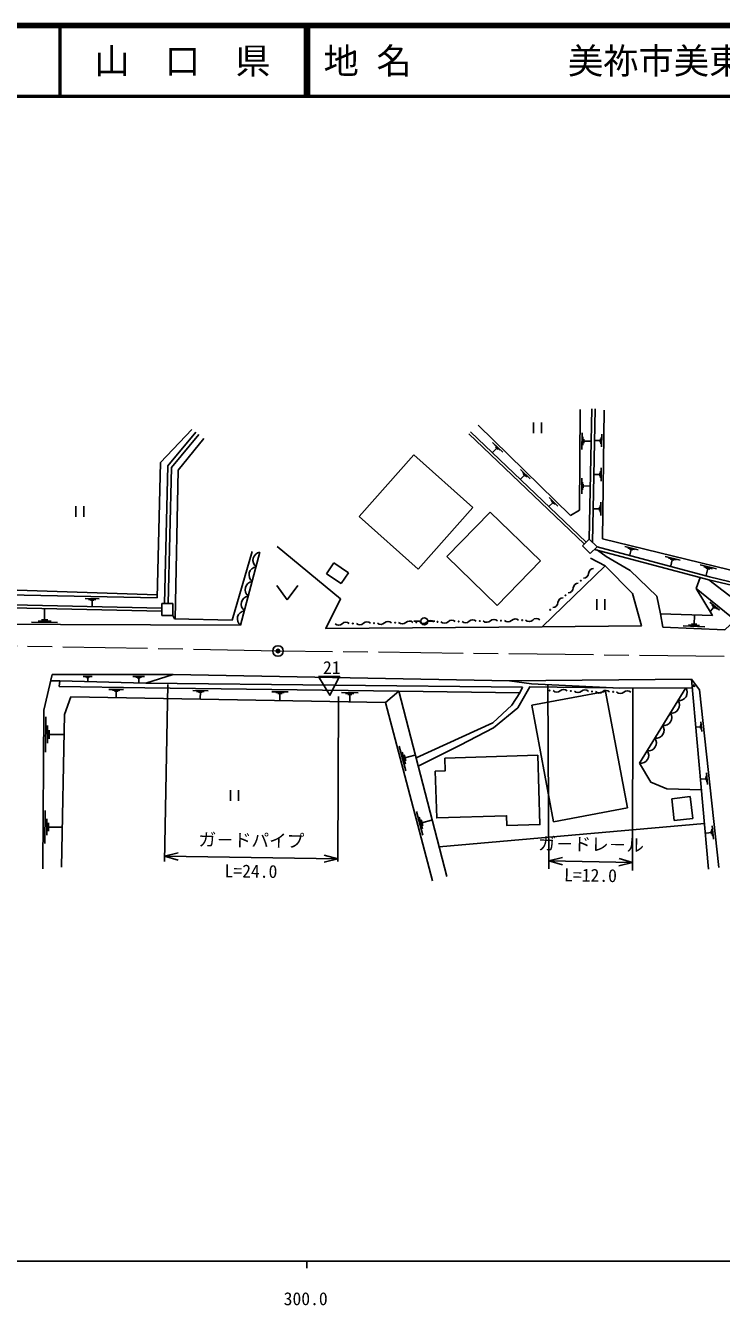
# Model space of a CAD drawing. Units: millimetres, scale not verified. Extents: x 40000 to 680000, y 20000 to 380000.
# Drawn here: x 328142 to 426772, y 198715 to 380000 of the extents above; entities that cross this region are included whole.
import ezdxf
from ezdxf.enums import TextEntityAlignment as Align

# ---------------------------------------------------------------- set-up
doc = ezdxf.new("R2010")
doc.units = ezdxf.units.MM
doc.header["$LTSCALE"] = 1000
doc.header["$PDMODE"] = 32
doc.header["$PDSIZE"] = 500
doc.linetypes.add('CHAIN', pattern=[18.5, 12, -1.5, 3.5, -1.5])
for name, color, linetype, lineweight in [('M-BGD', 7, 'Continuous', 25), ('M-BMK', 2, 'CHAIN', 13), ('M-BMK-SRVR', 3, 'Continuous', 25), ('M-TTL', 2, 'Continuous', 140), ('M-TTL-BAND', 7, 'Continuous', 25), ('M-TTL-LINE', 7, 'Continuous', 50)]:
    doc.layers.add(name, color=color, linetype=linetype, lineweight=lineweight)
doc.layers.add('M-TTL-TXT', color=7, linetype='Continuous')
doc.styles.add('@ＭＳ ゴシック', font='')
doc.styles.add('ＭＳ ゴシック', font='')
doc.styles.get('@ＭＳ ゴシック').set_extended_font_data('@MS Gothic')
doc.styles.get('ＭＳ ゴシック').set_extended_font_data('MS Gothic')

msp = doc.modelspace()

# ---------------------------------------------------------------- linework, layer by layer
at = {"layer": 'M-BGD'}
for p, q in [((406745, 325635), (406653, 311345)), ((408043, 307268), (408381, 325727)), ((408521, 306779), (408868, 325718)), ((409914, 307288), (410145, 325532)), ((405401, 310598), (392289, 323393)), ((400148, 322261), (400148, 323761)), ((401273, 322261), (401273, 323761)), ((407334, 306574), (390960, 322184)), ((407580, 306815), (391197, 322433)), ((394346, 320967), (395776, 319571)), ((407009, 319963), (407024, 322324)), ((407131, 320553), (407138, 321733)), ((407251, 320847), (407254, 321437)), ((407253, 321142), (408197, 321136)), ((409609, 321223), (408886, 321232)), ((409612, 321449), (409606, 320997)), ((409705, 321674), (409694, 320770)), ((409802, 322125), (409779, 320317)), ((383176, 319181), (375426, 310466)), ((391551, 311734), (383176, 319181)), ((394921, 320126), (394363, 319554)), ((394633, 320547), (395349, 319848)), ((394742, 320301), (395100, 319951)), ((409741, 317344), (409718, 315481)), ((398306, 317102), (399645, 315795)), ((398845, 316315), (398322, 315779)), ((398576, 316708), (399245, 316055)), ((398678, 316478), (399012, 316151)), ((406968, 313684), (406982, 315894)), ((409543, 316415), (408798, 316425)), ((409546, 316648), (409540, 316182)), ((409642, 316880), (409630, 315948)), ((407082, 314235), (407089, 315341)), ((407195, 314511), (407198, 315064)), ((407196, 314787), (408080, 314782)), ((335274, 310437), (335274, 311937)), ((336399, 310437), (336399, 311937)), ((402355, 313151), (403600, 311936)), ((402856, 312419), (402370, 311921)), ((402605, 312785), (403228, 312177)), ((402700, 312571), (403012, 312267)), ((409578, 312031), (409566, 311072)), ((409680, 312509), (409656, 310591)), ((375426, 310466), (383801, 303019)), ((383801, 303019), (391551, 311734)), ((393996, 311084), (387874, 304779)), ((401107, 304181), (393996, 311084)), ((406653, 311345), (405401, 310598)), ((409476, 311552), (408709, 311562)), ((409479, 311792), (409473, 311313)), ((408043, 307268), (407084, 306329)), ((409140, 306147), (408043, 307268)), ((429875, 302415), (409914, 307288)), ((357418, 295796), (360243, 305507)), ((361363, 305404), (358598, 295055)), ((387874, 304779), (394985, 297875)), ((407084, 306329), (408182, 305208)), ((408182, 305208), (409140, 306147)), ((413060, 306211), (414972, 305745)), ((413515, 305999), (414470, 305766)), ((413730, 305845), (414208, 305729)), ((413969, 305787), (413783, 305022)), ((418786, 304814), (420921, 304292)), ((419294, 304577), (420361, 304316)), ((371813, 303884), (370788, 302347)), ((373900, 302493), (371813, 303884)), ((394985, 297875), (401107, 304181)), ((410291, 303459), (401347, 294855)), ((419534, 304405), (420068, 304274)), ((419801, 304339), (419593, 303486)), ((423738, 303604), (426067, 303036)), ((424292, 303346), (425456, 303062)), ((424555, 303158), (425137, 303016)), ((424846, 303087), (424618, 302156)), ((370788, 302347), (372875, 300956)), ((372875, 300956), (373900, 302493)), ((423214, 300250), (423749, 301843)), ((324062, 300101), (346813, 299365)), ((363739, 300681), (365239, 298681)), ((365239, 298681), (366739, 300681)), ((347464, 297048), (292434, 298246)), ((330839, 295836), (330845, 297310)), ((336584, 298837), (338589, 298796)), ((337083, 298726), (338085, 298706)), ((337332, 298621), (337833, 298611)), ((337582, 298616), (337566, 297814)), ((347464, 296452), (347464, 298139)), ((347464, 298139), (348994, 298139)), ((348994, 298139), (348994, 296452)), ((409128, 297264), (409128, 298764)), ((410253, 297264), (410253, 298764)), ((425111, 298326), (426515, 297188)), ((425699, 297617), (425244, 297055)), ((425405, 297971), (426107, 297402)), ((425523, 297759), (425874, 297474)), ((331759, 295648), (329917, 295656)), ((331300, 295835), (330379, 295838)), ((348994, 296452), (347464, 296452)), ((383155, 295614), (384155, 295614)), ((386155, 295614), (385155, 295614)), ((422892, 295220), (422946, 296438)), ((332679, 295461), (328996, 295476)), ((424401, 294849), (421357, 294982)), ((423647, 295035), (422125, 295101)), ((423273, 295204), (422512, 295237)), ((349046, 288094), (331898, 288101)), ((332920, 286362), (333002, 287188)), ((336325, 287799), (337560, 287799)), ((336634, 287737), (337251, 287737)), ((336788, 287675), (337097, 287675)), ((336943, 287675), (336942, 287181)), ((343367, 287796), (344989, 287796)), ((343773, 287715), (344583, 287715)), ((343975, 287634), (344381, 287634)), ((344178, 287634), (344178, 286985)), ((398569, 286307), (345209, 286857)), ((348295, 286660), (347813, 261608)), ((396716, 287207), (349046, 288094)), ((402153, 286579), (402324, 260552)), ((422527, 287442), (424962, 260507)), ((422868, 286496), (422709, 286375)), ((422747, 286655), (422988, 286337)), ((334565, 284919), (379167, 284118)), ((339940, 285966), (342035, 285937)), ((340462, 285854), (341510, 285839)), ((340723, 285745), (341247, 285738)), ((340985, 285742), (340973, 284904)), ((351825, 285803), (354022, 285773)), ((352373, 285685), (353471, 285670)), ((352646, 285572), (353195, 285564)), ((352920, 285568), (352908, 284689)), ((363059, 285649), (365352, 285618)), ((363631, 285527), (364777, 285511)), ((363916, 285408), (364489, 285400)), ((364203, 285404), (364190, 284487)), ((372509, 284954), (372408, 261602)), ((372908, 285515), (375286, 285482)), ((373501, 285388), (374690, 285371)), ((373796, 285265), (374391, 285257)), ((374093, 285261), (374080, 284309)), ((379167, 284118), (381053, 285703)), ((381053, 285703), (387850, 259467)), ((381053, 285703), (398221, 285507)), ((398569, 286307), (398221, 285507)), ((410352, 285697), (399876, 283732)), ((413448, 269195), (410352, 285697)), ((414231, 286141), (414188, 260337)), ((415153, 275516), (421705, 286188)), ((379167, 284118), (385824, 258863)), ((399876, 283732), (402972, 267230)), ((330979, 277087), (331013, 282101)), ((423837, 281028), (423912, 280328)), ((423870, 281385), (424019, 279986)), ((331238, 278339), (331255, 280846)), ((331493, 278964), (331502, 280218)), ((331497, 279591), (333503, 279577)), ((423805, 280671), (423245, 280611)), ((423786, 280846), (423823, 280496)), ((382025, 274452), (381114, 277911)), ((381970, 275362), (381514, 277092)), ((382029, 275840), (381801, 276705)), ((381915, 276273), (383299, 276637)), ((424645, 274142), (424822, 272499)), ((424569, 273303), (423912, 273233)), ((424547, 273509), (424591, 273098)), ((424607, 273723), (424695, 272901)), ((357186, 270205), (357186, 271705)), ((358311, 270205), (358311, 271705)), ((422345, 270795), (419724, 270488)), ((419724, 270488), (420087, 267389)), ((422709, 267696), (422345, 270795)), ((330890, 264136), (330922, 268804)), ((384435, 265309), (383544, 268689)), ((402972, 267230), (413448, 269195)), ((331132, 265302), (331148, 267635)), ((331369, 265884), (331377, 267050)), ((384381, 266198), (383936, 267889)), ((384439, 266665), (384216, 267511)), ((384328, 267088), (385680, 267445)), ((424378, 266968), (386755, 263695)), ((420087, 267389), (422709, 267696)), ((425447, 266659), (425650, 264764)), ((331373, 266467), (333240, 266454)), ((425359, 265691), (424601, 265610)), ((425334, 265928), (425384, 265454)), ((425403, 266175), (425505, 265227)), ((349766, 262816), (347826, 262327)), ((372410, 261966), (347826, 262327)), ((347826, 262327), (349750, 261781)), ((370470, 261477), (372410, 261966)), ((372410, 261966), (370486, 262512)), ((404257, 262154), (402317, 261670)), ((414190, 261462), (402317, 261670)), ((402317, 261670), (404239, 261118)), ((412250, 260978), (414190, 261462)), ((414190, 261462), (412268, 262013))]:
    msp.add_line(p, q, dxfattribs=at)
for points in [[(351712, 322769), (347278, 318108), (346802, 298928)], [(347811, 298153), (348305, 317619), (352280, 322404)], [(348348, 298139), (348837, 317419), (352693, 322061)], [(349330, 295986), (349782, 317030), (353416, 321534)], [(488737, 311461), (491957, 296784), (490856, 294976), (470833, 298861), (455457, 299402), (430476, 297304), (424998, 301513)], [(408228, 304584), (410291, 303459), (414175, 299535), (415428, 294975), (401347, 294855), (370683, 294607), (372793, 298780), (363809, 306214)], [(429181, 300492), (429174, 300491), (424998, 301513), (408787, 305801)], [(429172, 300929), (425103, 301924), (409140, 306147)], [(418484, 294807), (418154, 296685), (417610, 299163), (413853, 302820), (410419, 304819), (409229, 305684)], [(346802, 298928), (292534, 300036), (195047, 302116)], [(418154, 296685), (425492, 296459), (423214, 300250)], [(423214, 300250), (428726, 295781), (427248, 294425), (418484, 294807)], [(358598, 295055), (320275, 295211), (238785, 297327), (193503, 298075)], [(347464, 297499), (292444, 298695), (292439, 298696)], [(357418, 295796), (349262, 295988), (348994, 296452)], [(331898, 288101), (330719, 283045), (330566, 260572)], [(349046, 288094), (345209, 286857), (333002, 287188), (331680, 287188)], [(422527, 287442), (396716, 287207), (399846, 286755), (412384, 286129), (422640, 286194)], [(426384, 260730), (423686, 285912), (422527, 287442)], [(381053, 285703), (345046, 286195), (332920, 286362)], [(333227, 260798), (333660, 282432), (334565, 284919)], [(398221, 285507), (397067, 283731), (394354, 281257), (383493, 276285)], [(411275, 286184), (399621, 286348), (397934, 283373), (394456, 280508), (389726, 278073), (383799, 275104)], [(423946, 271742), (419023, 271904), (416786, 272819), (415153, 275516)]]:
    msp.add_lwpolyline(points, dxfattribs=at)
for points in [[(369684, 287804), (372640, 287804), (371278, 285134)], [(387549, 276243), (400743, 276643), (401041, 266819), (396368, 266677), (396326, 268076), (386414, 267776), (386214, 274386), (387604, 274429)]]:
    msp.add_lwpolyline(points, close=True, dxfattribs=at)
for centre, radius in [((406852, 301371), 50), ((404679, 299302), 50), ((383523, 295478), 50), ((384655, 295614), 500), ((386522, 295536), 50), ((389522, 295594), 50), ((392521, 295653), 50), ((395521, 295711), 50), ((398520, 295769), 50), ((402507, 297233), 50), ((374525, 295304), 50), ((377524, 295362), 50), ((380524, 295420), 50), ((402425, 285808), 50), ((405424, 285745), 50), ((408424, 285681), 50), ((411423, 285617), 50)]:
    msp.add_circle(centre, radius, dxfattribs=at)
for centre, radius, start, end in [((361540, 304248), 1170, 98.71632, 231.36393), ((360987, 302178), 1170, 98.71632, 231.36393), ((408662, 302370), 725, 89.99512, 177.20075), ((360434, 300108), 1170, 98.71632, 231.36393), ((406490, 300301), 725, 89.99512, 177.20075), ((407214, 302441), 725, 269.99512, 357.20075), ((359881, 298038), 1170, 98.71632, 231.36393), ((405041, 300372), 725, 269.99512, 357.20075), ((402869, 298303), 725, 269.99512, 357.20075), ((404317, 298232), 725, 89.99512, 177.20075), ((359328, 295968), 1170, 98.71632, 231.36393), ((376534, 294818), 725, 47.50797, 134.71361), ((379534, 294876), 725, 47.50797, 134.71361), ((382533, 294934), 725, 47.50797, 134.71361), ((384513, 296022), 725, 227.50797, 314.71361), ((385533, 294992), 725, 47.50797, 134.71361), ((387512, 296081), 725, 227.50797, 314.71361), ((388532, 295050), 725, 47.50797, 134.71361), ((390511, 296139), 725, 227.50797, 314.71361), ((391532, 295108), 725, 47.50797, 134.71361), ((393511, 296197), 725, 227.50797, 314.71361), ((394531, 295167), 725, 47.50797, 134.71361), ((396510, 296255), 725, 227.50797, 314.71361), ((397531, 295225), 725, 47.50797, 134.71361), ((399510, 296313), 725, 227.50797, 314.71361), ((400530, 295283), 725, 47.50797, 134.71361), ((372515, 295790), 725, 227.50797, 314.71361), ((373535, 294759), 725, 47.50797, 134.71361), ((375514, 295848), 725, 227.50797, 314.71361), ((378514, 295906), 725, 227.50797, 314.71361), ((381513, 295964), 725, 227.50797, 314.71361), ((403436, 286312), 725, 225.17983, 312.38547), ((404413, 285241), 725, 45.17983, 132.38547), ((406435, 286248), 725, 225.17983, 312.38547), ((407413, 285177), 725, 45.17983, 132.38547), ((409435, 286185), 725, 225.17983, 312.38547), ((410412, 285114), 725, 45.17983, 132.38547), ((412434, 286121), 725, 225.17983, 312.38547), ((413411, 285050), 725, 45.17983, 132.38547), ((420795, 285522), 1128, 260.74679, 36.15834), ((419703, 283744), 1128, 260.74679, 36.15834), ((418611, 281965), 1128, 260.74679, 36.15834), ((417519, 280186), 1128, 260.74679, 36.15834), ((416427, 278408), 1128, 260.74679, 36.15834), ((415335, 276629), 1128, 260.74679, 36.15834)]:
    msp.add_arc(centre, radius, start, end, dxfattribs=at)
at = {"layer": 'M-BMK'}
msp.add_lwpolyline([(545420, 288493), (515536, 289032), (502538, 289299), (464145, 290156), (363924, 291407), (264767, 293215), (165417, 294780), (65081, 296195)], dxfattribs=at)
at = {"layer": 'M-BMK-SRVR'}
msp.add_circle((363924, 291407), 750, dxfattribs=at)
msp.add_point((363924, 291407), dxfattribs=at)
at = {"layer": 'M-TTL'}
msp.add_line((680000, 380000), (40000, 380000), dxfattribs=at)
at = {"layer": 'M-TTL-BAND'}
for p, q in [((40000, 205000), (579000, 205000)), ((368000, 205000), (368000, 204000))]:
    msp.add_line(p, q, dxfattribs=at)
at = {"layer": 'M-TTL-LINE'}
for p, q in [((333000, 380000), (333000, 370000)), ((367750, 380000), (367750, 370000)), ((368250, 380000), (368250, 370000)), ((40000, 370000), (680000, 370000))]:
    msp.add_line(p, q, dxfattribs=at)

# ---------------------------------------------------------------- texts
at = {"layer": 'M-BGD', "style": 'ＭＳ ゴシック'}
msp.add_text('21', height=1833, dxfattribs=at).set_placement((371540, 289064), align=Align.MIDDLE_CENTER)
for s, rotation, p in [('ガ－ドパイプ', 359.159, (360133, 263146)), ('ガ－ドレ－ル', 358.995, (408271, 262566))]:
    msp.add_text(s, height=1833, rotation=rotation, dxfattribs=at).set_placement(p, align=Align.BOTTOM_CENTER)
at = {"layer": 'M-BGD', "style": '@ＭＳ ゴシック'}
for s, rotation, p in [('L=24.0', 359.159, (360103, 261146)), ('L=12.0', 358.995, (408236, 260566))]:
    msp.add_text(s, height=1833, rotation=rotation, dxfattribs=at).set_placement(p, align=Align.TOP_CENTER)
at = {"layer": 'M-TTL-BAND', "style": 'ＭＳ ゴシック'}
msp.add_text('300.0', height=1833, dxfattribs=at).set_placement((367844, 198195), align=Align.BOTTOM_CENTER)
at = {"layer": 'M-TTL-TXT', "style": 'ＭＳ ゴシック'}
msp.add_text('山\u3000口\u3000県', height=3666, dxfattribs=at).set_placement((350375, 375000), align=Align.MIDDLE_CENTER)
for s, p in [('地 名', (370380, 375000)), ('美祢市美東町大田', (405024, 375000))]:
    msp.add_text(s, height=3666, dxfattribs=at).set_placement(p, align=Align.MIDDLE_LEFT)

doc.saveas('drawing.dxf')
